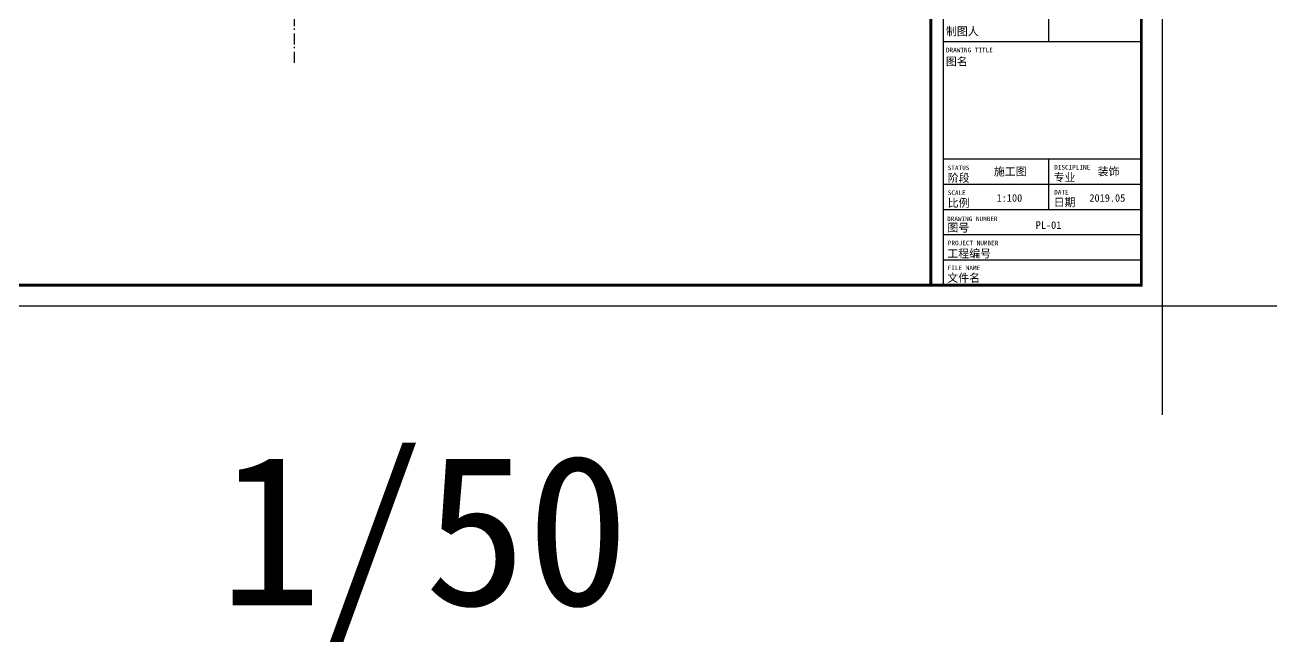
# Model space of a CAD drawing. Header units: millimetres. Extents: x 34817 to 170845, y 26625 to 47482.
# Drawn here: x 134099 to 148174, y 26625 to 33594 of the extents above; entities that cross this region are included whole.
import ezdxf
from ezdxf.enums import TextEntityAlignment as Align

# ---------------------------------------------------------------- set-up
doc = ezdxf.new("R2010")
doc.units = ezdxf.units.MM
doc.linetypes.add('STYLE_06', pattern=[1.04164, 0.625, -0.20828, 0.06943, -0.13893])
doc.layers.get('0').update_dxf_attribs({"color": 142})
doc.layers.add('A-LIBRARY-图框', color=13, linetype='Continuous')
doc.layers.add('【公众号：Design大数据】加微信：koomoo88', color=120, linetype='Continuous')
doc.styles.add('黑体', font='simhei_0.ttf')

# ---------------------------------------------------------------- blocks, each defined once
blk = doc.blocks.new('A$A20FB58630')
for p, q in [((557.47, 6.98), (557.47, 413.02)), ((592.38, 87.78), (592.38, 351.91)), ((557.47, 87.78), (623.11, 87.78)), ((557.47, 48.88), (623.11, 48.88)), ((592.38, 32.12), (592.38, 48.88)), ((557.47, 40.5), (623.11, 40.5)), ((557.47, 32.12), (623.11, 32.12)), ((557.47, 23.74), (623.11, 23.74)), ((557.47, 15.36), (623.11, 15.36))]:
    blk.add_line(p, q)
at = {"const_width": 0.938}
blk.add_lwpolyline([(43.07, 6.98), (623.11, 6.98), (623.11, 413.02), (43.07, 413.02)], close=True, dxfattribs=at)
blk.add_lwpolyline([(553.28, 6.98), (553.28, 413.02)], dxfattribs=at)
at = {"layer": 'A-LIBRARY-图框', "color": 1}
for p, q in [((630.09, -36.09), (630.09, 456.09)), ((666.17, 0), (0, 0))]:
    blk.add_line(p, q, dxfattribs=at)
at = {"style": '黑体'}
for s, height, p in [('制图人', 2.655, (558.27, 89.86)), ('DRAWING TITLE', 1.5294, (558.28, 84.24)), ('图名', 2.655, (558.24, 79.84)), ('STATUS', 1.529, (558.87, 45.14)), ('DISCIPLINE', 1.529, (594.2, 45.34)), ('阶段', 2.655, (558.87, 41.23)), ('专业', 2.655, (594.01, 41.42)), ('SCALE', 1.529, (558.87, 36.86)), ('DATE', 1.529, (594.2, 37.05)), ('比例', 2.655, (558.87, 32.94)), ('日期', 2.655, (594.01, 33.13)), ('DRAWING NUMBER', 1.5294, (558.66, 28.22)), ('图号', 2.655, (558.76, 24.71)), ('PROJECT NUMBER', 1.5294, (558.91, 20.2)), ('工程编号', 2.655, (558.74, 16.12)), ('FILE NAME', 1.529, (558.87, 11.96)), ('文件名', 2.655, (558.72, 8.04))]:
    blk.add_text(s, height=height, dxfattribs=at).set_placement(p)
for s, p in [('施工图', (579.61, 44.69)), ('装饰', (612.24, 44.69))]:
    blk.add_text(s, height=2.655, dxfattribs=at).set_placement(p, align=Align.MIDDLE_CENTER)
for tag, height, p in [('XXX', 3.5, (589.83, 374.91)), ('材料清单', 2.5, (592.38, 64.41)), ('1:60', 2.5, (579.33, 35.91)), ('2019.05', 2.5, (611.83, 35.91)), ('PL-00', 2.5, (592.33, 26.91))]:
    blk.add_attdef(tag, text='', height=height, dxfattribs=at).set_placement(p, align=Align.MIDDLE_CENTER)
blk.add_attdef('XXX室内装饰设计施工图', text='', height=3.5, rotation=90, dxfattribs=at).set_placement((577.33, 253.91), align=Align.MIDDLE_CENTER)

msp = doc.modelspace()

# ---------------------------------------------------------------- linework, layer by layer
at = {"color": 20, "linetype": 'STYLE_06', "ltscale": 200}
msp.add_line((137142.8, 33165.2, 0), (137142.8, 37679, 0), dxfattribs=at)

# ---------------------------------------------------------------- block references
at = {"layer": 'A-LIBRARY-图框'}
ref = msp.add_blockref('A$A20FB58630', (125502.6, 30418.1), dxfattribs=dict(at, xscale=34.03219720310778, yscale=34.03219720310778, zscale=34.03219720310778))
ref.add_attrib('PL-00', 'PL-01', dxfattribs={"layer": '0', "height": 85.08, "style": '黑体'}).set_placement((145660.8, 31334), align=Align.MIDDLE_CENTER)
ref.add_attrib('2019.05', '2019.05', dxfattribs={"layer": '0', "height": 85.08, "style": '黑体'}).set_placement((146324.4, 31640.2), align=Align.MIDDLE_CENTER)
ref.add_attrib('1:100', '1:100', dxfattribs={"layer": '0', "height": 85.08, "style": '黑体'}).set_placement((145218.4, 31640.2), align=Align.MIDDLE_CENTER)
at = {"layer": 'A-LIBRARY-图框', "xscale": 34.03219720310778, "yscale": 34.03219720310778, "zscale": 34.03219720310778}
msp.add_blockref('A$A20FB58630', (148174, 30418.1), dxfattribs=at)

# ---------------------------------------------------------------- texts
at = {"layer": '【公众号：Design大数据】加微信：koomoo88', "style": '黑体'}
msp.add_text('A3   1/50', height=1701.61, dxfattribs=at).set_placement((130506.7, 27039.2))

doc.saveas('drawing.dxf')
